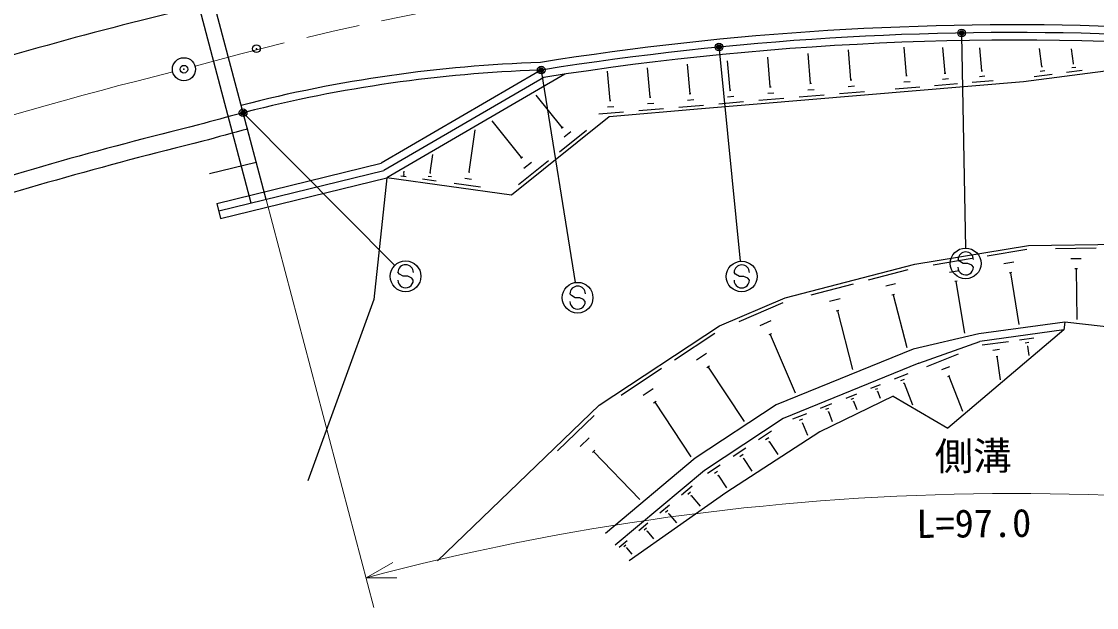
# Model space of a CAD drawing. Units: millimetres on the paper. Extents: x 40 to 680, y 20 to 380.
# Drawn here: x 256.6 to 326.5, y 271.8 to 309.9 of the extents above; entities that cross this region are included whole.
import ezdxf
from ezdxf.enums import TextEntityAlignment as Align

# ---------------------------------------------------------------- set-up
doc = ezdxf.new("R2010")
doc.units = ezdxf.units.MM
doc.header["$PDMODE"] = 32
doc.header["$PDSIZE"] = 0.5
doc.linetypes.add('CHAIN', pattern=[18.5, 12, -1.5, 3.5, -1.5])
for name, color, linetype, lineweight in [('S-BGD', 7, 'Continuous', 25), ('S-BMK', 2, 'CHAIN', 13), ('S-BMK-SRVR', 3, 'Continuous', 25), ('S-STR-HTXT', 7, 'Continuous', 13), ('S-STR-STRC', 7, 'Continuous', 25)]:
    doc.layers.add(name, color=color, linetype=linetype, lineweight=lineweight)
doc.layers.add('S-OTRS', color=6, linetype='Continuous')
doc.styles.add('@ＭＳ ゴシック', font='')
doc.styles.add('ＭＳ ゴシック', font='')
doc.styles.get('@ＭＳ ゴシック').set_extended_font_data('@MS Gothic')
doc.styles.get('ＭＳ ゴシック').set_extended_font_data('MS Gothic')

msp = doc.modelspace()

# ---------------------------------------------------------------- linework, layer by layer
at = {"layer": 'S-BGD'}
for p, q in [((271.519, 298.07), (265.893, 319.343)), ((272.485, 298.326), (266.86, 319.598)), ((310.549, 306.099), (310.384, 308.05)), ((314.163, 306.391), (314.008, 308.226)), ((316.672, 306.543), (316.532, 308.202)), ((319.066, 306.687), (318.939, 308.179)), ((337.28, 308.014), (321.784, 305.976)), ((322.979, 306.977), (322.826, 308.142)), ((325.027, 307.17), (324.902, 308.122)), ((302.69, 305.425), (302.527, 307.35)), ((305.304, 305.649), (305.14, 307.583)), ((307.923, 305.874), (307.759, 307.816)), ((324.996, 307.166), (325.059, 307.174)), ((290.263, 306.663), (279.969, 300.675)), ((291.922, 306.471), (280.347, 299.738)), ((294.879, 304.76), (294.718, 306.666)), ((297.481, 304.979), (297.32, 306.886)), ((300.082, 305.202), (299.921, 307.117)), ((316.625, 306.539), (316.718, 306.547)), ((319.023, 306.683), (319.108, 306.69)), ((322.475, 306.319), (323.637, 306.472)), ((322.872, 306.667), (323.163, 306.705)), ((322.943, 306.972), (323.016, 306.981)), ((324.587, 306.597), (325.6, 306.73)), ((324.934, 306.9), (325.187, 306.933)), ((290.564, 306.259), (280.158, 300.207)), ((321.784, 305.976), (300.82, 304.215)), ((307.872, 305.869), (307.974, 305.878)), ((310.498, 306.094), (310.6, 306.103)), ((313.996, 305.973), (314.397, 306.007)), ((314.112, 306.387), (314.213, 306.396)), ((315.992, 305.737), (317.477, 305.863)), ((316.518, 306.156), (316.889, 306.187)), ((318.439, 305.944), (319.808, 306.06)), ((318.923, 306.33), (319.266, 306.359)), ((291.758, 302.999), (290.068, 305.106)), ((300.032, 305.198), (300.133, 305.206)), ((302.523, 305.005), (302.926, 305.039)), ((302.64, 305.421), (302.74, 305.43)), ((305.135, 305.228), (305.54, 305.262)), ((305.253, 305.645), (305.354, 305.654)), ((307.179, 304.993), (308.804, 305.13)), ((307.754, 305.45), (308.16, 305.485)), ((309.802, 305.214), (311.433, 305.352)), ((310.379, 305.674), (310.787, 305.708)), ((313.428, 305.521), (315.033, 305.656)), ((294.713, 304.342), (295.113, 304.376)), ((294.829, 304.755), (294.929, 304.764)), ((297.315, 304.562), (297.715, 304.596)), ((297.431, 304.975), (297.531, 304.984)), ((299.347, 304.331), (300.954, 304.467)), ((299.916, 304.784), (300.317, 304.817)), ((301.952, 304.551), (303.564, 304.687)), ((304.563, 304.772), (306.181, 304.908)), ((294.824, 303.698), (288.464, 298.596)), ((294.146, 303.892), (295.747, 304.027)), ((300.82, 304.215), (294.824, 303.698)), ((296.748, 304.111), (298.349, 304.247)), ((289.119, 301.046), (287.2, 303.438)), ((291.704, 302.955), (291.813, 303.043)), ((285.705, 300.109), (286.091, 302.852)), ((291.585, 301.42), (293.338, 302.826)), ((291.891, 302.385), (292.329, 302.737)), ((283.177, 300.05), (283.346, 301.256)), ((288.926, 299.287), (290.878, 300.853)), ((289.058, 300.997), (289.18, 301.095)), ((268.809, 299.999), (271.846, 300.743)), ((269.285, 298.056), (279.969, 300.675)), ((269.404, 297.57), (280.158, 300.207)), ((281.458, 300.011), (281.48, 300.17)), ((289.266, 300.362), (289.755, 300.754)), ((269.523, 297.085), (280.347, 299.738)), ((280.347, 299.738), (279.501, 291.817)), ((288.464, 298.596), (280.347, 299.738)), ((281.26, 299.862), (281.606, 299.814)), ((281.402, 299.93), (281.489, 299.918)), ((281.447, 300.012), (281.468, 300.009)), ((282.664, 299.665), (283.563, 299.538)), ((283.033, 299.842), (283.257, 299.81)), ((283.149, 300.054), (283.205, 300.046)), ((285.431, 299.711), (285.859, 299.651)), ((285.652, 300.116), (285.758, 300.101)), ((284.729, 299.374), (286.44, 299.133)), ((269.285, 298.056), (269.523, 297.085)), ((314.699, 294.102), (322.107, 295.326)), ((322.107, 295.326), (331.147, 295.462)), ((322.006, 295.056), (319.413, 294.627)), ((326.505, 295.142), (323.857, 295.102)), ((306.27, 291.927), (314.699, 294.102)), ((318.445, 294.468), (315.902, 294.048)), ((321.14, 294.247), (320.492, 294.14)), ((325.522, 294.465), (324.86, 294.455)), ((314.26, 293.731), (311.676, 293.064)), ((317.596, 293.675), (316.961, 293.57)), ((321.004, 293.559), (320.842, 293.532)), ((320.923, 293.545), (321.478, 290.186)), ((325.284, 293.799), (325.118, 293.796)), ((325.201, 293.798), (325.251, 290.5)), ((310.695, 292.811), (307.944, 292.101)), ((313.458, 292.835), (312.812, 292.668)), ((317.463, 293), (317.304, 292.973)), ((317.383, 292.986), (317.939, 289.619)), ((279.501, 291.817), (275.201, 280.018)), ((301.988, 290.092), (306.27, 291.927)), ((309.84, 291.857), (309.153, 291.679)), ((313.382, 292.126), (313.221, 292.085)), ((313.301, 292.105), (314.183, 288.687)), ((306.112, 291.587), (303.249, 290.36)), ((309.76, 291.103), (309.588, 291.058)), ((309.674, 291.08), (310.662, 287.252)), ((305.345, 290.411), (304.629, 290.105)), ((324.472, 290.342), (318.864, 289.578)), ((324.472, 290.342), (324.412, 289.829)), ((337.06, 288.869), (324.472, 290.342)), ((294.172, 284.927), (301.988, 290.092)), ((324.412, 289.829), (316.865, 283.431)), ((324.412, 289.829), (318.931, 289.082)), ((301.703, 289.604), (299.066, 287.861)), ((305.383, 289.58), (305.204, 289.504)), ((305.294, 289.542), (306.927, 285.732)), ((318.864, 289.578), (314.593, 288.587)), ((314.971, 287.661), (318.931, 289.082)), ((319.083, 288.851), (320.793, 289.084)), ((321.511, 289.181), (322.447, 289.309)), ((321.894, 288.995), (322.128, 289.027)), ((301.15, 288.291), (300.491, 287.856)), ((314.593, 288.587), (305.676, 284.952)), ((315.48, 287.459), (317.548, 288.271)), ((319.782, 288.51), (320.21, 288.569)), ((322.014, 288.773), (322.072, 288.781)), ((322.043, 288.777), (322.126, 288.167)), ((314.971, 287.661), (306.145, 284.064)), ((320.001, 288.105), (320.108, 288.119)), ((320.054, 288.112), (320.262, 286.587)), ((298.232, 287.31), (295.596, 285.568)), ((301.338, 287.469), (301.173, 287.36)), ((301.256, 287.414), (303.594, 283.877)), ((313.389, 286.638), (314.27, 286.984)), ((316.459, 287.246), (316.976, 287.449)), ((316.855, 286.806), (316.985, 286.856)), ((311.841, 286.031), (312.47, 286.278)), ((313.806, 286.548), (314.026, 286.634)), ((313.975, 286.36), (314.03, 286.382)), ((314.003, 286.371), (314.558, 284.957)), ((316.92, 286.831), (317.816, 284.548)), ((297.679, 285.998), (297.02, 285.562)), ((313.297, 285.513), (308.519, 283.205)), ((310.232, 285.399), (310.923, 285.67)), ((312.139, 285.966), (312.296, 286.028)), ((312.259, 285.832), (312.299, 285.847)), ((312.279, 285.839), (312.458, 285.384)), ((313.297, 285.513), (316.865, 283.431)), ((283.637, 274.799), (294.172, 284.927)), ((297.868, 285.175), (297.703, 285.067)), ((297.785, 285.121), (300.134, 281.567)), ((305.676, 284.952), (300.413, 281.477)), ((308.561, 284.743), (309.316, 285.039)), ((308.918, 284.666), (309.107, 284.74)), ((310.559, 285.328), (310.732, 285.396)), ((310.691, 285.181), (310.735, 285.198)), ((310.713, 285.189), (310.927, 284.645)), ((293.845, 284.266), (291.459, 281.972)), ((306.145, 284.064), (301.011, 280.674)), ((306.775, 284.042), (307.677, 284.396)), ((307.201, 283.95), (307.427, 284.038)), ((309.063, 284.505), (309.11, 284.523)), ((309.086, 284.514), (309.337, 283.877)), ((307.375, 283.757), (307.431, 283.779)), ((307.403, 283.768), (307.715, 282.974)), ((293.524, 282.809), (292.927, 282.236)), ((308.519, 283.205), (302.407, 279.231)), ((304.54, 282.704), (305.374, 283.255)), ((304.99, 282.702), (305.199, 282.84)), ((293.874, 281.998), (293.724, 281.854)), ((302.875, 281.605), (303.704, 282.152)), ((305.206, 282.545), (305.258, 282.58)), ((305.232, 282.562), (305.785, 281.725)), ((293.799, 281.926), (296.814, 278.79)), ((300.413, 281.477), (294.574, 276.591)), ((303.323, 281.603), (303.53, 281.74)), ((303.537, 281.447), (303.589, 281.481)), ((303.563, 281.464), (304.11, 280.636)), ((301.011, 280.674), (295.216, 275.824)), ((301.217, 280.51), (302.044, 281.056)), ((301.664, 280.508), (301.87, 280.644)), ((301.878, 280.352), (301.929, 280.386)), ((301.903, 280.369), (302.443, 279.552)), ((302.407, 279.231), (296.108, 274.806)), ((299.525, 279.104), (300.218, 279.684)), ((299.93, 279.148), (300.103, 279.293)), ((298.111, 277.921), (298.745, 278.451)), ((300.14, 279.029), (300.183, 279.065)), ((300.162, 279.047), (300.736, 278.361)), ((298.481, 277.961), (298.639, 278.094)), ((298.673, 277.852), (298.713, 277.885)), ((298.693, 277.869), (299.19, 277.275)), ((296.755, 276.786), (297.332, 277.269)), ((297.092, 276.823), (297.236, 276.944)), ((297.267, 276.724), (297.303, 276.754)), ((297.285, 276.739), (297.708, 276.234)), ((295.456, 275.699), (295.977, 276.135)), ((295.761, 275.732), (295.891, 275.841)), ((295.918, 275.643), (295.951, 275.67)), ((295.935, 275.657), (296.287, 275.236))]:
    msp.add_line(p, q, dxfattribs=at)
for centre, radius, start, end in [((331.578, 43.963), 277.868, 103.79961, 108.00926), ((331.578, 43.963), 274.368, 103.78787, 108.00926), ((321.17, 114.233), 195.45, 77.02462, 99.07419), ((321.17, 114.233), 194.95, 77.02462, 99.03934), ((321.17, 114.233), 194.45, 85.24763, 99.056), ((293.323, 217.152), 90.134, 91.89373, 104.42445), ((293.323, 217.152), 89.634, 91.96957, 104.32857), ((321.17, 114.233), 196.25, 104.85689, 105.69065), ((331.578, 43.963), 266.868, 103.76156, 108.00926), ((321.17, 114.233), 195.15, 104.81309, 105.69608), ((331.578, 43.963), 265.768, 103.75757, 108.00926)]:
    msp.add_arc(centre, radius, start, end, dxfattribs=at)
msp.add_point((271.864, 308.13), dxfattribs=at)
at = {"layer": 'S-BMK'}
for centre, radius, start, end in [((321.17, 114.233), 200, 77.23948, 105.45768), ((331.578, 43.963), 270.618, 103.9337, 108.00926)]:
    msp.add_arc(centre, radius, start, end, dxfattribs=at)
at = {"layer": 'S-BMK-SRVR'}
msp.add_circle((267.142, 306.797), 0.75, dxfattribs=at)
msp.add_point((267.142, 306.797), dxfattribs=at)
at = {"layer": 'S-OTRS'}
msp.add_point((271.864, 308.13), dxfattribs=at)
at = {"layer": 'S-STR-HTXT'}
for p, q in [((271.251, 302.994), (279.509, 271.767)), ((280.733, 274.695), (278.998, 273.701)), ((278.998, 273.701), (280.998, 273.694))]:
    msp.add_line(p, q, dxfattribs=at)
msp.add_arc((321.17, 114.233), 164.95, 77.02462, 104.81309, dxfattribs=at)
at = {"layer": 'S-STR-STRC'}
for p, q in [((317.754, 309.003), (317.997, 295.155)), ((301.976, 308.085), (303.341, 294.302)), ((290.416, 306.59), (292.603, 292.914)), ((271.101, 303.854), (280.862, 294.029)), ((317.619, 294.296), (317.52, 294.414)), ((317.864, 294.156), (317.619, 294.296)), ((318.165, 294.154), (317.864, 294.156)), ((318.41, 294.042), (318.165, 294.154)), ((318.516, 293.906), (318.41, 294.042)), ((281.172, 293.46), (281.073, 293.578)), ((281.417, 293.321), (281.172, 293.46)), ((281.718, 293.318), (281.417, 293.321)), ((281.963, 293.206), (281.718, 293.318)), ((282.069, 293.07), (281.963, 293.206)), ((303.044, 293.448), (302.945, 293.566)), ((303.289, 293.309), (303.044, 293.448)), ((303.59, 293.306), (303.289, 293.309)), ((303.835, 293.194), (303.59, 293.306)), ((303.941, 293.058), (303.835, 293.194)), ((292.365, 292.067), (292.266, 292.185)), ((292.61, 291.927), (292.365, 292.067)), ((292.911, 291.925), (292.61, 291.927)), ((293.156, 291.813), (292.911, 291.925)), ((293.262, 291.677), (293.156, 291.813))]:
    msp.add_line(p, q, dxfattribs=at)
for centre, radius in [((317.751, 309.153), 0.15), ((317.751, 309.153), 0.12), ((317.751, 309.153), 0.09), ((317.751, 309.153), 0.06), ((317.751, 309.153), 0.03), ((301.962, 308.234), 0.15), ((301.962, 308.234), 0.12), ((301.962, 308.234), 0.09), ((301.962, 308.234), 0.06), ((301.962, 308.234), 0.03), ((290.393, 306.738), 0.15), ((290.393, 306.738), 0.12), ((290.393, 306.738), 0.09), ((290.393, 306.738), 0.06), ((290.393, 306.738), 0.03), ((270.995, 303.961), 0.15), ((270.995, 303.961), 0.12), ((270.995, 303.961), 0.09), ((270.995, 303.961), 0.06), ((270.995, 303.961), 0.03), ((318.014, 294.155), 1), ((281.567, 293.319), 1), ((303.439, 293.307), 1), ((292.761, 291.926), 1)]:
    msp.add_circle(centre, radius, dxfattribs=at)
for centre, start, end in [((318.02, 294.41), 359.55488, 179.55488), ((281.572, 293.574), 359.55488, 179.55488), ((303.445, 293.562), 359.55488, 179.55488), ((318.016, 293.91), 179.55488, 359.55488), ((281.569, 293.074), 179.55488, 359.55488), ((292.766, 292.181), 359.55488, 179.55488), ((303.441, 293.062), 179.55488, 359.55488), ((292.762, 291.681), 179.55488, 359.55488)]:
    msp.add_arc(centre, 0.5, start, end, dxfattribs=at)
for p in [(317.751, 309.153), (301.962, 308.234), (290.393, 306.738), (270.995, 303.961)]:
    msp.add_point(p, dxfattribs=at)

# ---------------------------------------------------------------- texts
at = {"layer": 'S-STR-HTXT', "style": 'ＭＳ ゴシック'}
msp.add_text('側溝', height=1.833, rotation=0.572, dxfattribs=at).set_placement((318.515, 280.162), align=Align.BOTTOM_CENTER)
at = {"layer": 'S-STR-HTXT', "style": '@ＭＳ ゴシック'}
msp.add_text('L=97.0', height=1.833, rotation=0.572, dxfattribs=at).set_placement((318.535, 278.162), align=Align.TOP_CENTER)

doc.saveas('drawing.dxf')
